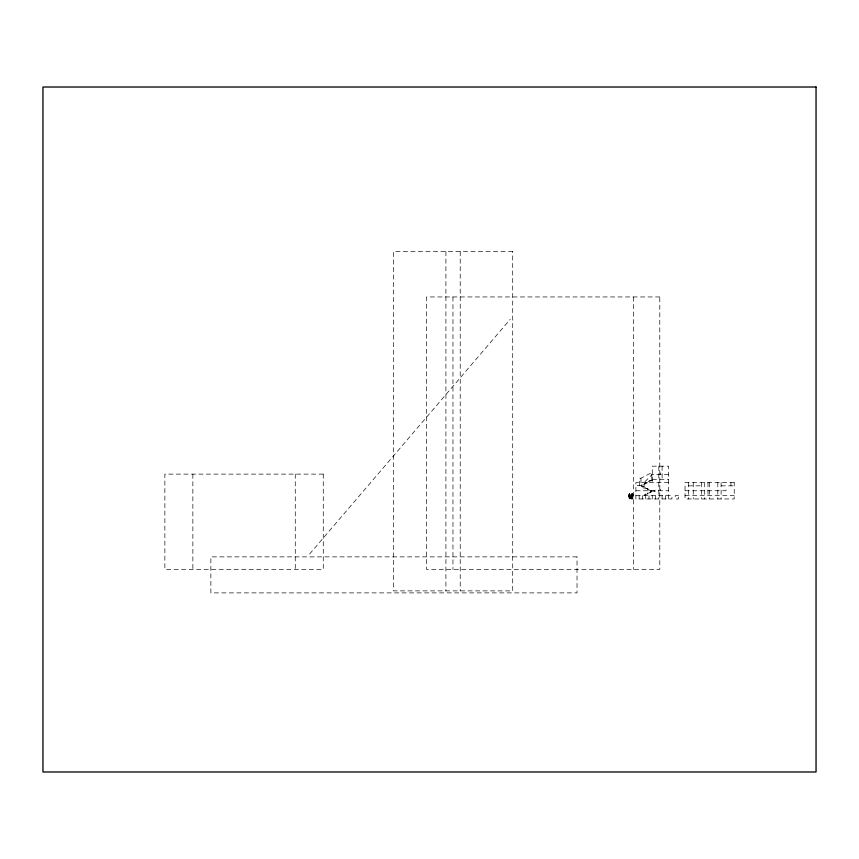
<?xml version="1.0" encoding="UTF-8"?>
<svg xmlns="http://www.w3.org/2000/svg" width="859" height="859" viewBox="0 0 859 859"><rect width="100%" height="100%" fill="white"/><g stroke="black" fill="none" stroke-linecap="round" stroke-linejoin="round"><path stroke-width="0.64" stroke-dasharray="4.29 3.22" d="M631.59 496.158L631.709 497.382L631.601 494.924C633.062 499.251 630.699 499.906 631.805 494.623M631.537 498.961L632.181 498.972L632.331 496.373L633.158 498.95L632.482 498.972L631.344 495.02L632.16 493.839L633.051 494.494L631.859 495.826L631.569 494.204C633.062 492.787 632.063 494.14 632.106 493.249M629.411 498.66L628.745 494.805L629.572 496.319L629.658 493.474L629.357 495.128L629.422 493.388L628.852 494.505C629.099 500.464 631.043 491.198 629.486 496.642C628.895 502.429 628.992 492.98 629.883 495.332M629.776 493.85L628.885 494.516L629.207 496.298C628.262 494.967 631.161 495.02 629.572 496.319L629.11 496.18M629.089 495.396L628.713 496.62L629.357 495.353M630.195 496.599L629.862 498.66C630.313 496.223 629.464 495.761 629.862 498.66L629.336 496.534M631.837 496.352L631.827 498.982L632.331 496.373M632.793 496.309L632.868 494.773L632.482 498.972L632.256 496.416M629.464 494.258L629.185 493.538M629.991 494.677L630.173 498.95L629.915 498.478M628.713 496.62L629.464 496.631L629.293 498.478M632.127 494L633.147 495.031L632.439 496.051L632.782 494.87L632.106 495.611L632.224 496.717M631.902 495.997L632.654 495.965L632.492 494.193M629.207 496.298L629.379 493.968M632.9 497.866C633.276 500.303 632.074 498.145 632.417 496.62L632.815 498.692M630.034 494.473L629.647 493.861M629.604 494.15L629.69 493.989M631.569 495.052L631.762 494.172L632.149 495.879L631.344 495.02M631.88 497.501L632.074 496.62M630.248 497.2L630.023 495.353M629.572 496.319L629.862 495.385M629.336 494.848L629.26 494.161M632.439 496.051L632.847 495.332M309.573 554.044L510.214 319.333M632.181 498.972L631.988 497.619M629.25 494.666L629.078 495.611M639.483 485.432L639.483 478.227L640.954 478.227L651.777 472.59L651.777 479.805M631.87 493.485L632.664 493.485M629.239 494.827L629.862 494.752M628.863 496.008L630.023 496.588L629.636 495.342M631.698 497.801L632.127 496.663M629.26 496.545L630.034 496.566L629.024 496.631L629.25 498.832M668.656 474.372L652.26 474.372L644.067 482.565L644.067 490.757M652.26 479.29L668.656 479.29M652.26 479.805L651.283 479.805L651.283 480.825L649.318 480.825L649.318 481.845L647.353 481.845L647.353 482.876L645.377 482.876L645.377 483.896L643.412 483.896L643.412 484.927L641.448 484.927L641.448 486.462L643.412 486.462L643.412 487.483L645.377 487.483L645.377 488.503L647.353 488.503L647.353 489.533L649.318 489.533L649.318 490.553L651.283 490.553L651.283 492.089L649.318 492.089L649.318 493.12L647.353 493.12L647.353 494.14L645.377 494.14L645.377 495.171L643.412 495.675M652.26 480.31L648.33 481.341L648.33 482.361L646.365 482.361L646.365 483.381L644.4 483.381L644.4 484.412L642.435 484.412L642.435 485.432L637.518 485.432L642.435 485.947L642.435 486.967L644.4 486.967L644.4 487.998L648.33 489.018L648.33 490.049L650.295 490.049L650.295 491.069L655.213 491.069L650.295 491.584L650.295 492.604L646.365 493.624L646.365 494.655L644.4 494.655L644.4 495.675M668.656 482.565L635.875 482.565L635.875 498.961L671.931 498.961L671.931 495.675L635.875 495.675M688.327 485.84L701.438 485.84M721.109 485.84L734.22 485.84M635.875 490.757L668.656 490.757M685.042 490.757L726.027 490.757L726.027 489.201M685.042 495.675L734.22 495.675M629.486 496.642L629.26 497.715M629.368 497.211L629.099 496.577L629.25 497.49M631.483 494.58L631.805 495.493M629.368 493.538L629.475 494.086M629.411 494.097L629.507 494.687M631.601 494.924L631.687 496.008M629.905 497.64L629.958 498.521M730.934 482.565L730.934 485.84M721.109 482.565L721.109 498.961M717.823 482.565L717.823 498.961M709.631 482.565L709.631 498.961M707.988 482.565L707.988 495.675M704.713 482.565L704.713 498.961M701.438 482.565L701.438 498.961M693.245 482.565L693.245 498.961M688.327 482.565L688.327 498.961M668.656 498.961L668.656 466.179L652.26 466.179L652.26 482.565M665.381 495.675L665.381 498.961M662.096 466.179L662.096 479.29M662.096 495.675L662.096 498.961M660.464 472.815L660.464 474.372M660.464 489.201L660.464 490.757M658.821 466.179L658.821 479.29M658.821 482.565L658.821 498.961M655.546 495.675L655.546 498.961M652.26 495.675L652.26 498.961M648.985 495.675L648.985 498.961M645.71 495.675L645.71 498.961M642.435 495.675L642.435 498.961M640.954 478.227L640.954 485.432M639.15 495.675L639.15 498.961M633.437 296.956L633.437 569.41M460.22 251.483L460.22 590.885M452.961 296.956L452.961 569.41M445.918 251.483L445.918 590.885M295.26 474.114L295.26 569.41M192.867 474.114L192.867 569.41M512.705 251.483L393.433 251.483L393.433 590.885L512.705 590.885L512.705 251.483M659.798 296.956L426.59 296.956L426.59 569.41L659.798 569.41L659.798 296.956M323.263 474.114L164.864 474.114L164.864 569.41L323.263 569.41L323.263 474.114M734.22 482.565L685.042 482.565L685.042 498.961L734.22 498.961L734.22 482.565M678.492 495.675L675.217 495.675L675.217 498.961L678.492 498.961L678.492 495.675M577.023 556.879L210.874 556.879L210.874 592.893L577.023 592.893L577.023 556.879"/><path stroke-width="1.29" d="M816.05 87.017L42.95 87.017L42.95 771.983L816.05 771.983L816.05 87.017"/></g></svg>
